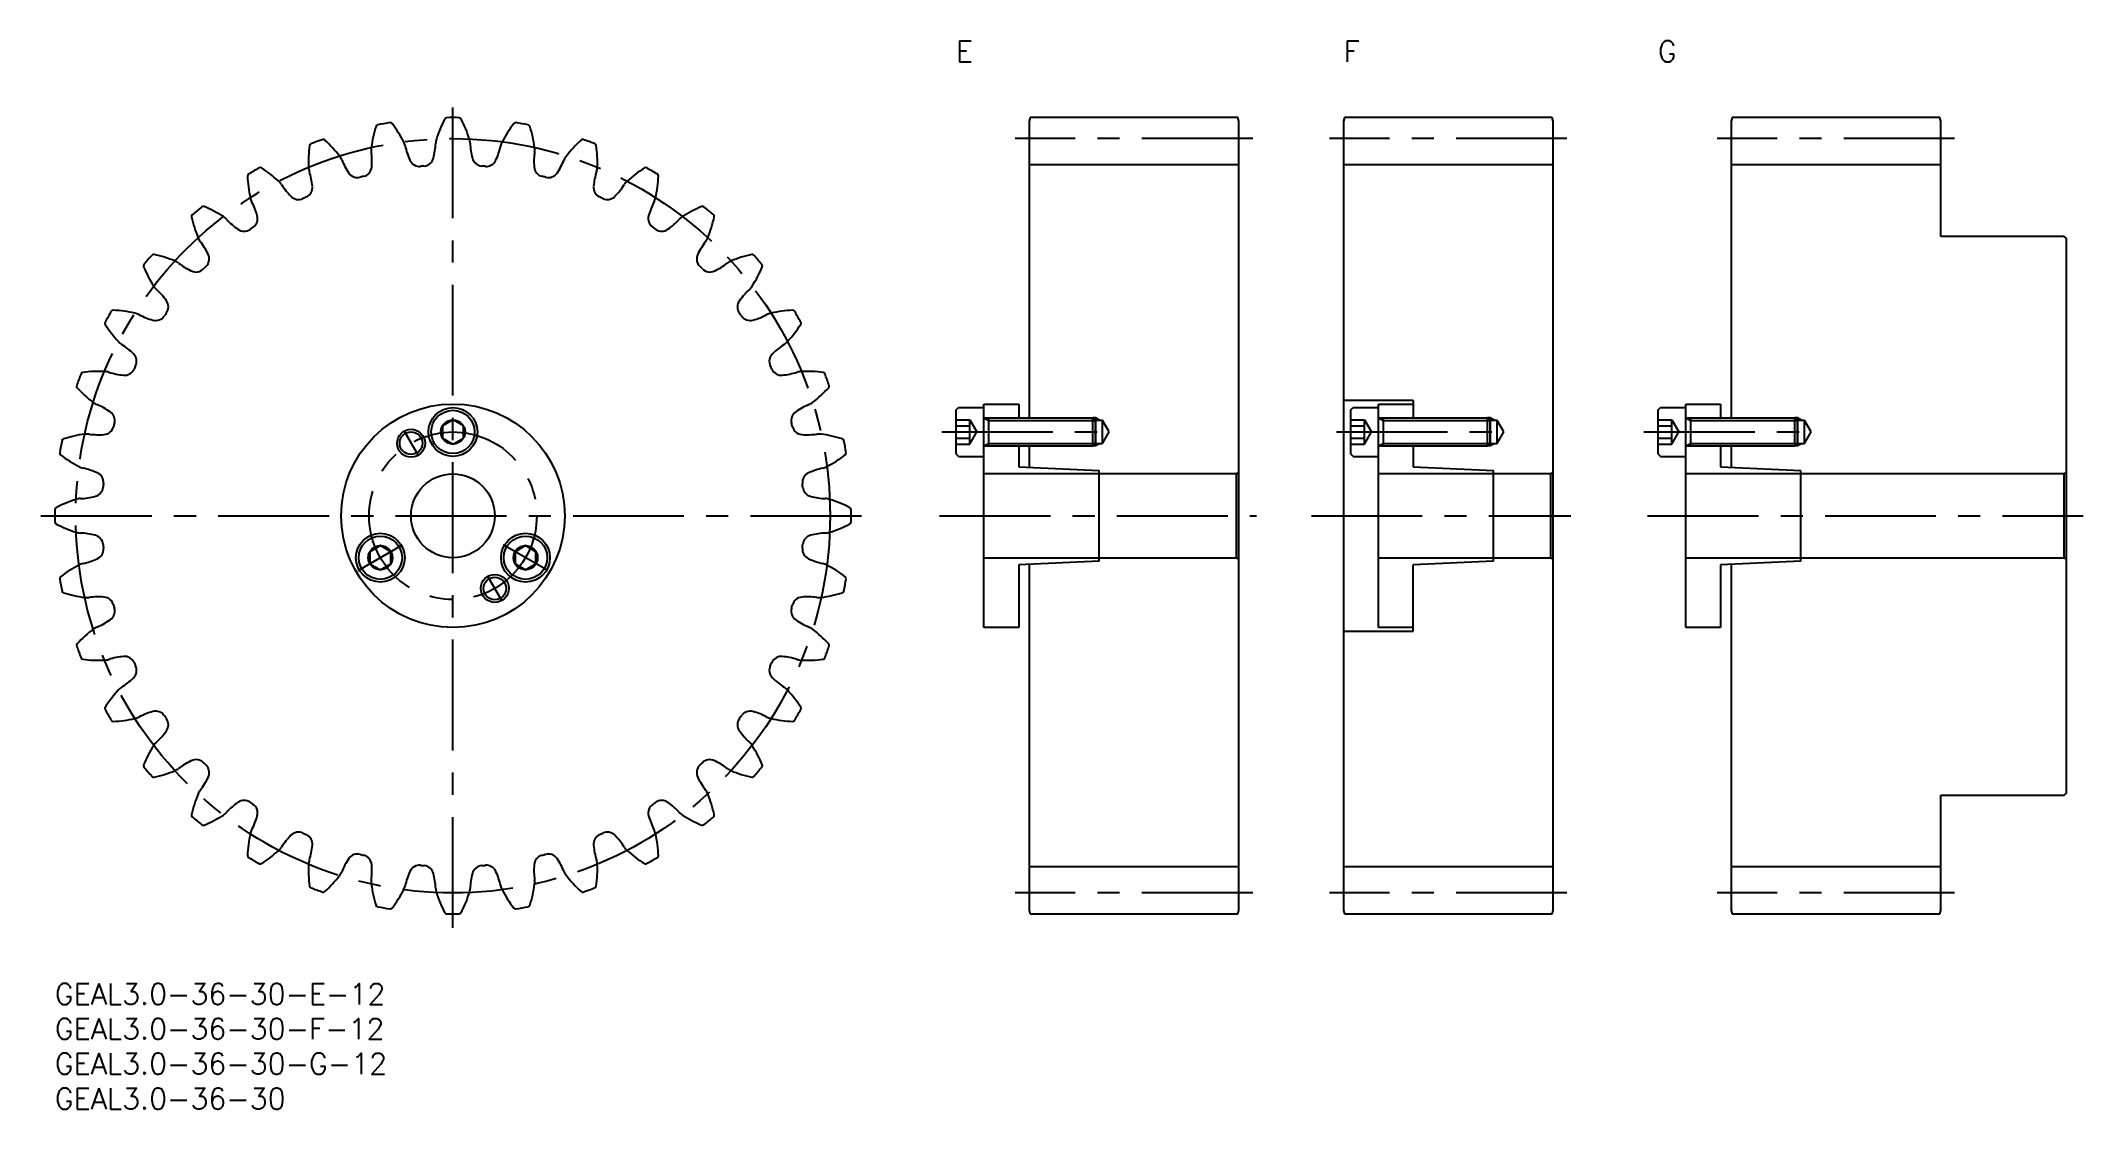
# Model space of a CAD drawing. Extents: x -2 to 290, y -18 to 135.
import ezdxf

# ---------------------------------------------------------------- set-up
doc = ezdxf.new("R2010")
doc.units = 0
doc.header["$LTSCALE"] = 0.5
doc.linetypes.add('CENTER', pattern=[50.8, 31.75, -6.35, 6.35, -6.35])
for name, color, linetype in [('MSM_CENTER', 1, 'CENTER'), ('MSM_CONTINUOUS', 7, 'CONTINUOUS'), ('MSM_NARROW', 5, 'CONTINUOUS'), ('MSM_PART_NUMBER', 7, 'CONTINUOUS')]:
    doc.layers.add(name, color=color, linetype=linetype)
doc.styles.get("Standard").update_dxf_attribs({"font": 'txt.shx', "height": 1, "bigfont": 'bigfont.shx'})

# ---------------------------------------------------------------- blocks, each defined once
blk = doc.blocks.new('*U3')
at = {"layer": 'MSM_PART_NUMBER'}
blk.add_text('GEAL3.0-36-30-F-12', height=3, dxfattribs=at).set_placement((0, -8))
blk = doc.blocks.new('*U4')
at = {"layer": 'MSM_PART_NUMBER'}
blk.add_text('GEAL3.0-36-30-E-12', height=3, dxfattribs=at).set_placement((0, -3))
blk = doc.blocks.new('*U5')
at = {"layer": 'MSM_PART_NUMBER'}
blk.add_text('GEAL3.0-36-30-G-12', height=3, dxfattribs=at).set_placement((0, -13))
blk = doc.blocks.new('*U6')
at = {"layer": 'MSM_PART_NUMBER'}
blk.add_text('E', height=3, dxfattribs=at).set_placement((129, 131.95))
blk = doc.blocks.new('*U7')
at = {"layer": 'MSM_PART_NUMBER'}
blk.add_text('G', height=3, dxfattribs=at).set_placement((229.5, 131.95))
blk = doc.blocks.new('*U8')
at = {"layer": 'MSM_PART_NUMBER'}
blk.add_text('GEAL3.0-36-30', height=3, dxfattribs=at).set_placement((0, -18))
blk = doc.blocks.new('*U9')
at = {"layer": 'MSM_PART_NUMBER'}
blk.add_text('F', height=3, dxfattribs=at).set_placement((184.5, 131.95))

msp = doc.modelspace()

# ---------------------------------------------------------------- linework, layer by layer
at = {"layer": 'MSM_CENTER'}
for p, q in [((57, 7.95), (57, 125.95)), ((171.5, 120.95), (137.5, 120.95)), ((216.5, 120.95), (182.5, 120.95)), ((272, 120.95), (238, 120.95)), ((49.95, 79.16), (52.05, 75.52)), ((127, 78.95), (151.51, 78.95)), ((183.5, 78.95), (208.01, 78.95)), ((227.5, 78.95), (252.01, 78.95)), ((-2, 66.95), (116, 66.95)), ((126.66, 66.95), (172.07, 66.95)), ((179.91, 66.95), (217.07, 66.95)), ((228.05, 66.95), (290.4, 66.95)), ((43.43, 59.11), (49.79, 62.78)), ((70.57, 59.11), (64.21, 62.78)), ((64.05, 54.73), (61.95, 58.37)), ((171.5, 12.95), (137.5, 12.95)), ((216.5, 12.95), (182.5, 12.95)), ((272, 12.95), (238, 12.95))]:
    msp.add_line(p, q, dxfattribs=at)
for radius in [54, 12]:
    msp.add_circle((57, 66.95), radius, dxfattribs=at)
at = {"layer": 'MSM_CONTINUOUS'}
for p, q in [((139.63, 123.95), (139.5, 123.45)), ((139.5, 123.45), (139.5, 80.95)), ((169.37, 123.95), (139.63, 123.95)), ((169.5, 123.45), (169.37, 123.95)), ((169.5, 10.45), (169.5, 123.45)), ((184.63, 123.95), (184.5, 123.45)), ((184.5, 123.45), (184.5, 10.45)), ((214.37, 123.95), (184.63, 123.95)), ((214.5, 123.45), (214.37, 123.95)), ((214.5, 10.45), (214.5, 123.45)), ((240.13, 123.95), (240, 123.45)), ((240, 123.45), (240, 80.95)), ((269.87, 123.95), (240.13, 123.95)), ((270, 123.45), (269.87, 123.95)), ((270, 106.95), (270, 123.45)), ((169.5, 117.2), (139.5, 117.2)), ((214.5, 117.2), (184.5, 117.2)), ((270, 117.2), (240, 117.2)), ((287.7, 106.95), (270, 106.95)), ((288, 106.65), (287.7, 106.95)), ((288, 27.25), (288, 106.65)), ((129, 82.05), (129.4, 82.45)), ((129, 82.05), (129, 75.85)), ((129.4, 82.45), (133, 82.45)), ((133, 50.95), (133, 82.95)), ((133, 82.95), (138, 82.95)), ((138, 82.95), (138, 80.95)), ((194.5, 83.45), (184.5, 83.45)), ((185.5, 82.05), (185.9, 82.45)), ((185.5, 82.05), (185.5, 75.85)), ((185.9, 82.45), (189.5, 82.45)), ((189.5, 50.95), (189.5, 82.95)), ((189.5, 82.95), (194.5, 82.95)), ((194.5, 83.45), (194.5, 80.95)), ((229.5, 82.05), (229.9, 82.45)), ((229.5, 82.05), (229.5, 75.85)), ((229.9, 82.45), (233.5, 82.45)), ((233.5, 50.95), (233.5, 82.95)), ((233.5, 82.95), (238.5, 82.95)), ((238.5, 82.95), (238.5, 80.95)), ((57, 80.68), (55.5, 79.81)), ((55.5, 79.81), (55.5, 78.08)), ((58.5, 79.81), (57, 80.68)), ((58.5, 78.08), (58.5, 79.81)), ((129, 80.68), (131, 80.68)), ((129, 79.81), (131, 79.81)), ((131, 80.68), (132, 78.95)), ((131, 77.21), (131, 80.68)), ((133, 80.95), (148.62, 80.95)), ((133.66, 80.95), (133.66, 76.95)), ((148.62, 76.95), (148.62, 80.95)), ((149, 80.57), (148.62, 80.95)), ((150, 80.57), (149, 80.57)), ((149, 77.32), (149, 80.57)), ((150.94, 78.95), (150, 80.57)), ((150, 77.32), (150, 80.57)), ((185.5, 80.68), (187.5, 80.68)), ((185.5, 79.81), (187.5, 79.81)), ((187.5, 80.68), (188.5, 78.95)), ((187.5, 77.21), (187.5, 80.68)), ((189.5, 80.95), (205.12, 80.95)), ((190.16, 80.95), (190.16, 76.95)), ((205.12, 76.95), (205.12, 80.95)), ((205.5, 80.57), (205.12, 80.95)), ((206.5, 80.57), (205.5, 80.57)), ((205.5, 77.32), (205.5, 80.57)), ((207.44, 78.95), (206.5, 80.57)), ((206.5, 77.32), (206.5, 80.57)), ((229.5, 80.68), (231.5, 80.68)), ((229.5, 79.81), (231.5, 79.81)), ((231.5, 80.68), (232.5, 78.95)), ((231.5, 77.21), (231.5, 80.68)), ((233.5, 80.95), (249.12, 80.95)), ((234.16, 80.95), (234.16, 76.95)), ((249.12, 76.95), (249.12, 80.95)), ((249.5, 80.57), (249.12, 80.95)), ((250.5, 80.57), (249.5, 80.57)), ((249.5, 77.32), (249.5, 80.57)), ((251.44, 78.95), (250.5, 80.57)), ((250.5, 77.32), (250.5, 80.57)), ((55.5, 78.08), (57, 77.21)), ((57, 77.21), (58.5, 78.08)), ((129, 78.08), (131, 78.08)), ((129, 77.21), (131, 77.21)), ((131, 77.21), (132, 78.95)), ((133, 76.95), (148.62, 76.95)), ((138, 76.95), (138, 73.95)), ((139.5, 76.95), (139.5, 73.88)), ((148.62, 76.95), (149, 77.32)), ((149, 77.32), (150, 77.32)), ((150, 77.32), (150.94, 78.95)), ((185.5, 78.08), (187.5, 78.08)), ((185.5, 77.21), (187.5, 77.21)), ((187.5, 77.21), (188.5, 78.95)), ((189.5, 76.95), (205.12, 76.95)), ((194.5, 76.95), (194.5, 73.95)), ((205.12, 76.95), (205.5, 77.32)), ((205.5, 77.32), (206.5, 77.32)), ((206.5, 77.32), (207.44, 78.95)), ((229.5, 78.08), (231.5, 78.08)), ((229.5, 77.21), (231.5, 77.21)), ((231.5, 77.21), (232.5, 78.95)), ((233.5, 76.95), (249.12, 76.95)), ((238.5, 76.95), (238.5, 73.95)), ((240, 76.95), (240, 73.88)), ((249.12, 76.95), (249.5, 77.32)), ((249.5, 77.32), (250.5, 77.32)), ((250.5, 77.32), (251.44, 78.95)), ((129.4, 75.45), (129, 75.85)), ((129.4, 75.45), (133, 75.45)), ((138, 73.95), (149.5, 73.45)), ((149.5, 60.45), (149.5, 73.45)), ((169.5, 73.25), (169.2, 72.95)), ((185.9, 75.45), (185.5, 75.85)), ((185.9, 75.45), (189.5, 75.45)), ((194.5, 73.95), (206, 73.45)), ((206, 60.45), (206, 73.45)), ((214.5, 73.25), (214.2, 72.95)), ((229.9, 75.45), (229.5, 75.85)), ((229.9, 75.45), (233.5, 75.45)), ((238.5, 73.95), (250, 73.45)), ((250, 60.45), (250, 73.45)), ((288, 73.25), (287.7, 72.95)), ((169.2, 72.95), (133, 72.95)), ((169.2, 60.95), (169.2, 72.95)), ((214.2, 72.95), (189.5, 72.95)), ((214.2, 60.95), (214.2, 72.95)), ((287.7, 72.95), (233.5, 72.95)), ((287.7, 60.95), (287.7, 72.95)), ((46.61, 62.68), (45.11, 61.81)), ((45.11, 61.81), (45.11, 60.08)), ((48.11, 61.81), (46.61, 62.68)), ((48.11, 60.08), (48.11, 61.81)), ((67.39, 62.68), (65.89, 61.81)), ((65.89, 61.81), (65.89, 60.08)), ((68.89, 61.81), (67.39, 62.68)), ((68.89, 60.08), (68.89, 61.81)), ((45.11, 60.08), (46.61, 59.21)), ((46.61, 59.21), (48.11, 60.08)), ((65.89, 60.08), (67.39, 59.21)), ((67.39, 59.21), (68.89, 60.08)), ((133, 60.95), (169.2, 60.95)), ((149.5, 60.45), (138, 59.95)), ((138, 59.95), (138, 50.95)), ((139.5, 60.01), (139.5, 10.45)), ((169.2, 60.95), (169.5, 60.65)), ((189.5, 60.95), (214.2, 60.95)), ((206, 60.45), (194.5, 59.95)), ((194.5, 50.45), (194.5, 59.95)), ((214.2, 60.95), (214.5, 60.65)), ((233.5, 60.95), (287.7, 60.95)), ((250, 60.45), (238.5, 59.95)), ((238.5, 59.95), (238.5, 50.95)), ((240, 60.01), (240, 10.45)), ((287.7, 60.95), (288, 60.65)), ((138, 50.95), (133, 50.95)), ((184.5, 50.45), (194.5, 50.45)), ((194.5, 50.95), (189.5, 50.95)), ((238.5, 50.95), (233.5, 50.95)), ((270, 10.45), (270, 26.95)), ((270, 26.95), (287.7, 26.95)), ((287.7, 26.95), (288, 27.25)), ((169.5, 16.7), (139.5, 16.7)), ((214.5, 16.7), (184.5, 16.7)), ((270, 16.7), (240, 16.7)), ((139.5, 10.45), (139.63, 9.95)), ((139.63, 9.95), (169.37, 9.95)), ((169.37, 9.95), (169.5, 10.45)), ((184.5, 10.45), (184.63, 9.95)), ((184.63, 9.95), (214.37, 9.95)), ((214.37, 9.95), (214.5, 10.45)), ((240, 10.45), (240.13, 9.95)), ((240.13, 9.95), (269.87, 9.95)), ((269.87, 9.95), (270, 10.45))]:
    msp.add_line(p, q, dxfattribs=at)
for centre, radius in [((57, 66.95), 16), ((57, 78.95), 3.5), ((57, 78.95), 3.1), ((51, 77.34), 1.62), ((57, 78.95), 1.73), ((57, 66.95), 6), ((46.61, 60.95), 3.5), ((67.39, 60.95), 3.5), ((46.61, 60.95), 3.1), ((46.61, 60.95), 1.73), ((67.39, 60.95), 3.1), ((67.39, 60.95), 1.73), ((63, 56.55), 1.62)]:
    msp.add_circle(centre, radius, dxfattribs=at)
for centre, radius, start, end in [((46.27, 122.62), 0.3, 100.9064, 162.5582), ((57, 66.95), 57, 99.0936, 100.9064), ((48.04, 122.93), 0.3, 37.4418, 99.0936), ((33.99, 112.17), 18, 27.5, 37.4418), ((71.81, 115.48), 18, 152.5582, 162.5), ((56.1, 123.64), 0.3, 90.9064, 152.5582), ((57, 66.95), 57, 89.0936, 90.9064), ((57.9, 123.64), 0.3, 27.4418, 89.0936), ((42.19, 115.48), 18, 17.5, 27.4418), ((80.01, 112.17), 18, 142.5582, 152.5), ((65.96, 122.93), 0.3, 80.9064, 142.5582), ((57, 66.95), 57, 79.0936, 80.9064), ((67.73, 122.62), 0.3, 17.4418, 79.0938), ((54.32, 117.62), 18, 172.5582, 182.5), ((36.77, 119.91), 0.3, 110.9064, 172.5582), ((57, 66.95), 57, 109.0936, 110.9064), ((38.45, 120.53), 0.3, 47.4418, 109.0936), ((26.48, 107.49), 18, 37.5, 47.4418), ((63.16, 117.32), 18, 162.5582, 172.5), ((47.76, 119.34), 2.47, 12.9828, 27.5), ((60.96, 122.39), 11.08, 192.9827, 204.111), ((43.47, 120.86), 11.08, 345.889, 357.0173), ((57, 120.15), 2.47, 162.5, 177.0172), ((57, 120.15), 2.47, 2.9828, 17.5), ((70.53, 120.86), 11.08, 182.9827, 194.111), ((53.04, 122.39), 11.08, 335.889, 347.0173), ((66.24, 119.34), 2.47, 152.5, 167.0172), ((50.84, 117.32), 18, 7.5, 17.4418), ((87.52, 107.49), 18, 132.5582, 142.5), ((75.55, 120.53), 0.3, 70.9064, 132.5582), ((57, 66.95), 57, 69.0936, 70.9064), ((77.23, 119.91), 0.3, 7.4418, 69.0934), ((59.68, 117.62), 18, 357.5, 7.4418), ((38.8, 116.94), 2.47, 22.9828, 37.5), ((51.27, 122.23), 11.08, 202.9827, 214.111), ((47.76, 119.34), 2.47, 172.5, 187.0172), ((34.32, 117.69), 11.08, 355.889, 7.0173), ((52.22, 118.47), 1.5, 204.111, 275.2999), ((57, 66.95), 50.25, 94.7001, 95.2999), ((52.76, 118.52), 1.5, 274.7001, 345.889), ((61.24, 118.52), 1.5, 194.111, 265.2999), ((57, 66.95), 50.25, 84.7001, 85.2999), ((61.78, 118.47), 1.5, 264.7001, 335.889), ((79.68, 117.69), 11.08, 172.9827, 184.111), ((66.24, 119.34), 2.47, 352.9828, 7.5), ((62.73, 122.23), 11.08, 325.889, 337.0173), ((75.2, 116.94), 2.47, 142.5, 157.0172), ((27.88, 115.59), 0.3, 120.9064, 182.5582), ((45.56, 116.38), 18, 182.5582, 192.5), ((57, 66.95), 57, 119.0936, 120.9064), ((29.43, 116.49), 0.3, 57.4418, 119.0936), ((19.9, 101.57), 18, 47.5, 57.4418), ((30.4, 113.02), 2.47, 32.9828, 47.5), ((41.76, 120.4), 11.08, 212.9827, 224.111), ((35.38, 113.96), 1.5, 294.7001, 5.889), ((38.8, 116.94), 2.47, 182.5, 197.0172), ((25.85, 112.98), 11.08, 5.889, 17.0173), ((43.34, 116.86), 1.5, 214.111, 285.2999), ((57, 66.95), 50.25, 104.7001, 105.2999), ((43.87, 117), 1.5, 284.7001, 355.889), ((70.13, 117), 1.5, 184.111, 255.2999), ((57, 66.95), 50.25, 74.7001, 75.2999), ((70.66, 116.86), 1.5, 254.7001, 325.889), ((78.62, 113.96), 1.5, 174.111, 245.2999), ((88.15, 112.98), 11.08, 162.9827, 174.111), ((75.2, 116.94), 2.47, 342.9828, 357.5), ((72.24, 120.4), 11.08, 315.889, 327.0173), ((83.6, 113.02), 2.47, 132.5, 147.0172), ((94.1, 101.57), 18, 122.5582, 132.5), ((84.57, 116.49), 0.3, 60.9064, 122.5582), ((57, 66.95), 57, 59.0936, 60.9064), ((68.44, 116.38), 18, 347.5, 357.4418), ((86.12, 115.59), 0.3, 357.4418, 59.0936), ((57, 66.95), 57, 129.0936, 130.9064), ((21.25, 110.95), 0.3, 67.4418, 129.0934), ((14.46, 94.61), 18, 57.5, 67.4418), ((30.4, 113.02), 2.47, 192.5, 207.0172), ((18.33, 106.87), 11.08, 15.889, 27.0173), ((34.88, 113.73), 1.5, 224.111, 295.2999), ((57, 66.95), 50.25, 114.7001, 115.2999), ((57, 66.95), 50.25, 64.7001, 65.2999), ((79.12, 113.73), 1.5, 244.7001, 315.889), ((95.67, 106.87), 11.08, 152.9827, 164.111), ((83.6, 113.02), 2.47, 332.9828, 347.5), ((99.54, 94.61), 18, 112.5582, 122.5), ((92.75, 110.95), 0.3, 50.9064, 112.5582), ((57, 66.95), 57, 49.0936, 50.9064), ((19.87, 109.8), 0.3, 130.9064, 192.5582), ((37.15, 113.65), 18, 192.5582, 202.5), ((22.8, 107.7), 2.47, 42.9828, 57.5), ((32.71, 116.94), 11.08, 222.9827, 234.111), ((57, 66.95), 50.25, 124.7001, 125.2999), ((27.54, 109.49), 1.5, 304.7001, 15.889), ((86.46, 109.49), 1.5, 164.111, 235.2999), ((57, 66.95), 50.25, 54.7001, 55.2999), ((81.29, 116.94), 11.08, 305.889, 317.0173), ((91.2, 107.7), 2.47, 122.5, 137.0172), ((76.85, 113.65), 18, 337.5, 347.4418), ((94.13, 109.8), 0.3, 347.4418, 49.0936), ((22.8, 107.7), 2.47, 202.5, 217.0172), ((11.98, 99.55), 11.08, 25.889, 37.0173), ((27.1, 109.18), 1.5, 234.111, 305.2999), ((86.9, 109.18), 1.5, 234.7001, 305.889), ((102.02, 99.55), 11.08, 142.9827, 154.111), ((91.2, 107.7), 2.47, 322.9828, 337.5), ((12.99, 102.7), 0.3, 140.9064, 202.5582), ((29.34, 109.49), 18, 202.5582, 212.5), ((57, 66.95), 57, 139.0936, 140.9064), ((14.15, 104.07), 0.3, 77.4418, 139.0936), ((10.3, 86.8), 18, 67.5, 77.4418), ((16.24, 101.15), 2.47, 52.9828, 67.5), ((24.4, 111.96), 11.08, 232.9827, 244.111), ((57, 66.95), 50.25, 134.7001, 135.2999), ((20.6, 103.73), 1.5, 314.7001, 25.889), ((93.4, 103.73), 1.5, 154.111, 225.2999), ((57, 66.95), 50.25, 44.7001, 45.2999), ((89.6, 111.96), 11.08, 295.889, 307.0173), ((97.76, 101.15), 2.47, 112.5, 127.0172), ((103.7, 86.8), 18, 102.5582, 112.5), ((99.85, 104.07), 0.3, 40.9064, 102.5582), ((84.66, 109.49), 18, 327.5, 337.4418), ((57, 66.95), 57, 39.0936, 40.9064), ((101.01, 102.7), 0.3, 337.4418, 39.0936), ((16.24, 101.15), 2.47, 212.5, 227.0172), ((20.22, 103.35), 1.5, 244.111, 315.2999), ((93.78, 103.35), 1.5, 224.7001, 295.889), ((97.76, 101.15), 2.47, 312.9828, 327.5), ((7.01, 91.24), 11.08, 35.889, 47.0173), ((14.76, 96.85), 1.5, 324.7001, 35.889), ((99.24, 96.85), 1.5, 144.111, 215.2999), ((106.99, 91.24), 11.08, 132.9827, 144.111), ((7.45, 94.51), 0.3, 150.9064, 212.5582), ((57, 66.95), 57, 149.0936, 150.9064), ((22.37, 104.04), 18, 212.5582, 222.5), ((8.35, 96.07), 0.3, 87.4418, 149.0934), ((7.56, 78.39), 18, 77.5, 87.4418), ((10.92, 93.55), 2.47, 62.9828, 77.5), ((17.08, 105.62), 11.08, 242.9827, 254.111), ((14.45, 96.41), 1.5, 254.111, 325.2999), ((57, 66.95), 50.25, 144.7001, 145.2999), ((57, 66.95), 50.25, 34.7001, 35.2999), ((99.55, 96.41), 1.5, 214.7001, 285.889), ((96.92, 105.62), 11.08, 285.889, 297.0173), ((103.08, 93.55), 2.47, 102.5, 117.0172), ((106.44, 78.39), 18, 92.5582, 102.5), ((91.63, 104.04), 18, 317.5, 327.4418), ((105.65, 96.07), 0.3, 30.9064, 92.5582), ((57, 66.95), 57, 29.0936, 30.9064), ((106.55, 94.51), 0.3, 327.4418, 29.0936), ((10.92, 93.55), 2.47, 222.5, 237.0172), ((3.55, 82.18), 11.08, 45.889, 57.0173), ((110.45, 82.18), 11.08, 122.9827, 134.111), ((103.08, 93.55), 2.47, 302.9828, 317.5), ((9.98, 88.57), 1.5, 264.111, 335.2999), ((10.21, 89.06), 1.5, 334.7001, 45.889), ((57, 66.95), 50.25, 154.7001, 155.2999), ((103.79, 89.06), 1.5, 134.111, 205.2999), ((57, 66.95), 50.25, 24.7001, 25.2999), ((104.02, 88.57), 1.5, 204.7001, 275.889), ((3.42, 85.49), 0.3, 160.9064, 222.5582), ((57, 66.95), 57, 159.0936, 160.9064), ((16.46, 97.46), 18, 222.5582, 232.5), ((4.03, 87.18), 0.3, 97.4418, 159.0934), ((6.33, 69.63), 18, 87.5, 97.4418), ((7, 85.14), 2.47, 72.9828, 87.5), ((10.97, 98.1), 11.08, 252.9827, 264.111), ((103.03, 98.1), 11.08, 275.889, 287.0173), ((107, 85.14), 2.47, 92.5, 107.0172), ((107.67, 69.63), 18, 82.5582, 92.5), ((97.54, 97.46), 18, 307.5, 317.4418), ((109.97, 87.18), 0.3, 20.9064, 82.5582), ((57, 66.95), 57, 19.0936, 20.9064), ((110.58, 85.49), 0.3, 317.4418, 19.0936), ((7, 85.14), 2.47, 232.5, 247.0172), ((1.71, 72.67), 11.08, 55.889, 67.0173), ((112.29, 72.67), 11.08, 112.9827, 124.111), ((107, 85.14), 2.47, 292.9828, 307.5), ((6.94, 80.08), 1.5, 274.111, 345.2999), ((7.08, 80.6), 1.5, 344.7001, 55.889), ((57, 66.95), 50.25, 164.7001, 165.2999), ((106.92, 80.6), 1.5, 124.111, 195.2999), ((57, 66.95), 50.25, 14.7001, 15.2999), ((107.06, 80.08), 1.5, 194.7001, 265.889), ((57, 66.95), 57, 169.0936, 170.9064), ((1.32, 77.67), 0.3, 107.4418, 169.0934), ((6.63, 60.79), 18, 97.5, 107.4418), ((4.6, 76.18), 2.47, 82.9828, 97.5), ((6.26, 89.63), 11.08, 262.9827, 274.111), ((107.74, 89.63), 11.08, 265.889, 277.0173), ((109.4, 76.18), 2.47, 82.5, 97.0172), ((107.37, 60.79), 18, 72.5582, 82.5), ((112.68, 77.67), 0.3, 10.9064, 72.5582), ((57, 66.95), 57, 9.0936, 10.9064), ((1.01, 75.91), 0.3, 170.9064, 232.5582), ((11.77, 89.96), 18, 232.5582, 242.5), ((4.6, 76.18), 2.47, 242.5, 257.0172), ((1.56, 62.98), 11.08, 65.889, 77.0173), ((112.44, 62.98), 11.08, 102.9827, 114.111), ((109.4, 76.18), 2.47, 282.9828, 297.5), ((102.23, 89.96), 18, 297.5, 307.4418), ((112.99, 75.91), 0.3, 307.4418, 9.0936), ((5.42, 71.19), 1.5, 284.111, 355.2999), ((5.47, 71.73), 1.5, 354.7001, 65.889), ((57, 66.95), 50.25, 174.7001, 175.2999), ((108.53, 71.73), 1.5, 114.111, 185.2999), ((57, 66.95), 50.25, 4.7001, 5.2999), ((108.58, 71.19), 1.5, 184.7, 255.889), ((57, 66.95), 57, 179.0936, 180.9064), ((0.31, 67.84), 0.3, 117.4418, 179.0934), ((8.46, 52.13), 18, 107.5, 117.4418), ((3.79, 66.95), 2.47, 92.9828, 107.5), ((3.09, 80.47), 11.08, 272.9827, 284.111), ((110.91, 80.47), 11.08, 255.889, 267.0173), ((110.21, 66.95), 2.47, 72.5, 87.0172), ((105.54, 52.13), 18, 62.5582, 72.5), ((113.69, 67.84), 0.3, 0.9064, 62.5582), ((57, 66.95), 57, 359.0936, 0.9064), ((0.31, 66.05), 0.3, 180.9064, 242.5582), ((8.46, 81.76), 18, 242.5582, 252.5), ((3.79, 66.95), 2.47, 252.5, 267.0172), ((3.09, 53.42), 11.08, 75.889, 87.0173), ((110.91, 53.42), 11.08, 92.9827, 104.111), ((110.21, 66.95), 2.47, 272.9828, 287.5), ((105.54, 81.76), 18, 287.5, 297.4418), ((113.69, 66.05), 0.3, 297.4418, 359.0936), ((5.42, 62.7), 1.5, 4.7001, 75.889), ((5.47, 62.17), 1.5, 294.111, 5.2999), ((57, 66.95), 50.25, 184.7001, 185.2999), ((108.53, 62.17), 1.5, 174.7, 245.889), ((57, 66.95), 50.25, 354.7001, 355.2999), ((108.58, 62.7), 1.5, 104.111, 175.2999), ((11.77, 43.93), 18, 117.5, 127.4418), ((4.6, 57.71), 2.47, 102.9828, 117.5), ((1.56, 70.91), 11.08, 282.9827, 294.111), ((112.44, 70.91), 11.08, 245.889, 257.0173), ((109.4, 57.71), 2.47, 62.5, 77.0172), ((102.23, 43.93), 18, 52.5582, 62.5), ((1.01, 57.98), 0.3, 127.4418, 189.0934), ((57, 66.95), 57, 189.0936, 190.9064), ((1.32, 56.22), 0.3, 190.9064, 252.5582), ((6.63, 73.1), 18, 252.5582, 262.5), ((107.37, 73.1), 18, 277.5, 287.4418), ((112.68, 56.22), 0.3, 287.4418, 349.0936), ((57, 66.95), 57, 349.0936, 350.9064), ((112.99, 57.98), 0.3, 350.9064, 52.5582), ((4.6, 57.71), 2.47, 262.5, 277.0172), ((6.26, 44.26), 11.08, 85.889, 97.0173), ((6.94, 53.81), 1.5, 14.7001, 85.889), ((7.08, 53.29), 1.5, 304.111, 15.2999), ((57, 66.95), 50.25, 194.7001, 195.2999), ((106.92, 53.29), 1.5, 164.7, 235.889), ((57, 66.95), 50.25, 344.7001, 345.2999), ((107.06, 53.81), 1.5, 94.111, 165.2999), ((107.74, 44.26), 11.08, 82.9827, 94.111), ((109.4, 57.71), 2.47, 262.9828, 277.5), ((16.46, 36.43), 18, 127.5, 137.4418), ((7, 48.75), 2.47, 112.9828, 127.5), ((1.71, 61.22), 11.08, 292.9827, 304.111), ((112.29, 61.22), 11.08, 235.889, 247.0173), ((107, 48.75), 2.47, 52.5, 67.0172), ((97.54, 36.43), 18, 42.5582, 52.5), ((3.42, 48.4), 0.3, 137.4418, 199.0936), ((57, 66.95), 57, 199.0936, 200.9064), ((10.97, 35.79), 11.08, 95.889, 107.0173), ((9.98, 45.32), 1.5, 24.7001, 95.889), ((104.02, 45.32), 1.5, 84.111, 155.2999), ((103.03, 35.79), 11.08, 72.9827, 84.111), ((57, 66.95), 57, 339.0936, 340.9064), ((110.58, 48.4), 0.3, 340.9064, 42.5582), ((4.03, 46.71), 0.3, 200.9064, 262.5582), ((6.33, 64.26), 18, 262.5582, 272.5), ((7, 48.75), 2.47, 272.5, 287.0172), ((10.21, 44.83), 1.5, 314.111, 25.2999), ((57, 66.95), 50.25, 204.7001, 205.2999), ((103.79, 44.83), 1.5, 154.7, 225.889), ((57, 66.95), 50.25, 334.7001, 335.2999), ((107, 48.75), 2.47, 252.9828, 267.5), ((107.67, 64.26), 18, 267.5, 277.4418), ((109.97, 46.71), 0.3, 277.4418, 339.0936), ((22.37, 29.85), 18, 137.5, 147.4418), ((10.92, 40.34), 2.47, 122.9828, 137.5), ((3.55, 51.71), 11.08, 302.9827, 314.111), ((110.45, 51.71), 11.08, 225.889, 237.0173), ((103.08, 40.34), 2.47, 42.5, 57.0172), ((91.63, 29.85), 18, 32.5582, 42.5), ((7.45, 39.38), 0.3, 147.4418, 209.0936), ((57, 66.95), 57, 209.0936, 210.9064), ((10.92, 40.34), 2.47, 282.5, 297.0172), ((17.08, 28.27), 11.08, 105.889, 117.0173), ((14.45, 37.48), 1.5, 34.7001, 105.889), ((57, 66.95), 50.25, 214.7001, 215.2999), ((57, 66.95), 50.25, 324.7001, 325.2999), ((99.55, 37.48), 1.5, 74.111, 145.2999), ((96.92, 28.27), 11.08, 62.9827, 74.111), ((103.08, 40.34), 2.47, 242.9828, 257.5), ((57, 66.95), 57, 329.0936, 330.9064), ((106.55, 39.38), 0.3, 330.9064, 32.5582), ((8.35, 37.82), 0.3, 210.9064, 272.5582), ((7.56, 55.5), 18, 272.5582, 282.5), ((7.01, 42.66), 11.08, 312.9827, 324.111), ((14.76, 37.04), 1.5, 324.111, 35.2999), ((99.24, 37.04), 1.5, 144.7, 215.889), ((106.99, 42.66), 11.08, 215.889, 227.0173), ((106.44, 55.5), 18, 257.5, 267.4418), ((105.65, 37.82), 0.3, 267.4418, 329.0936), ((29.34, 24.4), 18, 147.5, 157.4418), ((16.24, 32.75), 2.47, 132.9828, 147.5), ((97.76, 32.75), 2.47, 32.5, 47.0172), ((84.66, 24.4), 18, 22.5582, 32.5), ((12.99, 31.19), 0.3, 157.4418, 219.0934), ((57, 66.95), 57, 219.0936, 220.9064), ((14.15, 29.82), 0.3, 220.9064, 282.5582), ((10.3, 47.09), 18, 282.5582, 292.5), ((16.24, 32.75), 2.47, 292.5, 307.0172), ((24.4, 21.93), 11.08, 115.889, 127.0173), ((20.22, 30.54), 1.5, 44.7001, 115.889), ((11.98, 34.34), 11.08, 322.9827, 334.111), ((57, 66.95), 50.25, 224.7001, 225.2999), ((20.6, 30.16), 1.5, 334.111, 45.2999), ((93.4, 30.16), 1.5, 134.7001, 205.889), ((102.02, 34.34), 11.08, 205.889, 217.0173), ((57, 66.95), 50.25, 314.7001, 315.2999), ((93.78, 30.54), 1.5, 64.111, 135.2999), ((89.6, 21.93), 11.08, 52.9827, 64.111), ((97.76, 32.75), 2.47, 232.9828, 247.5), ((103.7, 47.09), 18, 247.5, 257.4418), ((99.85, 29.82), 0.3, 257.4418, 319.0936), ((57, 66.95), 57, 319.0936, 320.9064), ((101.01, 31.19), 0.3, 320.9064, 22.5582), ((37.15, 20.24), 18, 157.5, 167.4418), ((22.8, 26.19), 2.47, 142.9828, 157.5), ((91.2, 26.19), 2.47, 22.5, 37.0172), ((76.85, 20.24), 18, 12.5582, 22.5), ((19.87, 24.09), 0.3, 167.4418, 229.0934), ((57, 66.95), 57, 229.0936, 230.9064), ((14.46, 39.29), 18, 292.5582, 302.5), ((22.8, 26.19), 2.47, 302.5, 317.0172), ((32.71, 16.95), 11.08, 125.889, 137.0173), ((27.1, 24.71), 1.5, 54.7001, 125.889), ((57, 66.95), 50.25, 234.7001, 235.2999), ((18.33, 27.02), 11.08, 332.9827, 344.111), ((27.54, 24.4), 1.5, 344.111, 55.2999), ((86.46, 24.4), 1.5, 124.7001, 195.889), ((95.67, 27.02), 11.08, 195.889, 207.0173), ((57, 66.95), 50.25, 304.7001, 305.2999), ((86.9, 24.71), 1.5, 54.111, 125.2999), ((81.29, 16.95), 11.08, 42.9827, 54.111), ((91.2, 26.19), 2.47, 222.9828, 237.5), ((99.54, 39.29), 18, 237.5, 247.4418), ((57, 66.95), 57, 309.0936, 310.9064), ((94.13, 24.09), 0.3, 310.9064, 12.5582), ((21.25, 22.94), 0.3, 230.9064, 292.5582), ((45.56, 17.51), 18, 167.5, 177.4418), ((30.4, 20.87), 2.47, 152.9828, 167.5), ((41.76, 13.49), 11.08, 135.889, 147.0173), ((34.88, 20.16), 1.5, 64.7001, 135.889), ((57, 66.95), 50.25, 244.7001, 245.2999), ((35.38, 19.93), 1.5, 354.111, 65.2999), ((78.62, 19.93), 1.5, 114.7, 185.889), ((57, 66.95), 50.25, 294.7001, 295.2999), ((79.12, 20.16), 1.5, 44.111, 115.2999), ((72.24, 13.49), 11.08, 32.9827, 44.111), ((83.6, 20.87), 2.47, 12.5, 27.0172), ((68.44, 17.51), 18, 2.5582, 12.5), ((92.75, 22.94), 0.3, 247.4418, 309.0936), ((27.88, 18.3), 0.3, 177.4418, 239.0936), ((57, 66.95), 57, 239.0936, 240.9064), ((19.9, 32.32), 18, 302.5582, 312.5), ((30.4, 20.87), 2.47, 312.5, 327.0172), ((38.8, 16.95), 2.47, 162.9828, 177.5), ((25.85, 20.91), 11.08, 342.9827, 354.111), ((51.27, 11.66), 11.08, 145.889, 157.0173), ((43.34, 17.03), 1.5, 74.7001, 145.889), ((57, 66.95), 50.25, 254.7001, 255.2999), ((43.87, 16.89), 1.5, 4.111, 75.2999), ((70.13, 16.89), 1.5, 104.7, 175.889), ((57, 66.95), 50.25, 284.7001, 285.2999), ((70.66, 17.03), 1.5, 34.111, 105.2999), ((62.73, 11.66), 11.08, 22.9827, 34.111), ((88.15, 20.91), 11.08, 185.889, 197.0173), ((75.2, 16.95), 2.47, 2.5, 17.0172), ((83.6, 20.87), 2.47, 212.9828, 227.5), ((94.1, 32.32), 18, 227.5, 237.4418), ((57, 66.95), 57, 299.0936, 300.9064), ((86.12, 18.3), 0.3, 300.9064, 2.5582), ((29.43, 17.4), 0.3, 240.9064, 302.5582), ((54.32, 16.27), 18, 177.5, 187.4418), ((26.48, 26.4), 18, 312.5582, 322.5), ((38.8, 16.95), 2.47, 322.5, 337.0172), ((47.76, 14.55), 2.47, 172.9828, 187.5), ((34.32, 16.2), 11.08, 352.9827, 4.111), ((60.96, 11.5), 11.08, 155.889, 167.0173), ((52.22, 15.42), 1.5, 84.7001, 155.889), ((57, 66.95), 50.25, 264.7001, 265.2999), ((52.76, 15.37), 1.5, 14.111, 85.2999), ((43.47, 13.03), 11.08, 2.9827, 14.111), ((70.53, 13.03), 11.08, 165.889, 177.0173), ((61.24, 15.37), 1.5, 94.7, 165.889), ((57, 66.95), 50.25, 274.7001, 275.2999), ((61.78, 15.42), 1.5, 24.111, 95.2999), ((53.04, 11.5), 11.08, 12.9827, 24.111), ((79.68, 16.2), 11.08, 175.889, 187.0173), ((66.24, 14.55), 2.47, 352.5, 7.0172), ((75.2, 16.95), 2.47, 202.9828, 217.5), ((87.52, 26.4), 18, 217.5, 227.4418), ((59.68, 16.27), 18, 352.5582, 2.5), ((84.57, 17.4), 0.3, 237.4418, 299.0936), ((36.77, 13.98), 0.3, 187.4418, 249.0936), ((57, 66.95), 57, 249.0936, 250.9064), ((38.45, 13.36), 0.3, 250.9064, 312.5582), ((63.16, 16.57), 18, 187.5, 197.4418), ((33.99, 21.72), 18, 322.5582, 332.5), ((47.76, 14.55), 2.47, 332.5, 347.0172), ((57, 13.74), 2.47, 182.9828, 197.5), ((71.81, 18.41), 18, 197.5, 207.4418), ((42.19, 18.41), 18, 332.5582, 342.5), ((57, 13.74), 2.47, 342.5, 357.0172), ((66.24, 14.55), 2.47, 192.9828, 207.5), ((80.01, 21.72), 18, 207.5, 217.4418), ((50.84, 16.57), 18, 342.5582, 352.5), ((75.55, 13.36), 0.3, 227.4418, 289.0934), ((57, 66.95), 57, 289.0936, 290.9064), ((77.23, 13.98), 0.3, 290.9064, 352.5582), ((46.27, 11.27), 0.3, 197.4418, 259.0936), ((57, 66.95), 57, 259.0936, 260.9064), ((48.04, 10.96), 0.3, 260.9064, 322.5582), ((56.1, 10.25), 0.3, 207.4418, 269.0936), ((57, 66.95), 57, 269.0936, 270.9064), ((57.9, 10.25), 0.3, 270.9064, 332.5582), ((65.96, 10.96), 0.3, 217.4418, 279.0934), ((57, 66.95), 57, 279.0936, 280.9064), ((67.73, 11.27), 0.3, 280.9064, 342.5582)]:
    msp.add_arc(centre, radius, start, end, dxfattribs=at)
at = {"layer": 'MSM_NARROW'}
for p, q in [((133, 80.95), (133.66, 80.57)), ((133.66, 80.57), (149, 80.57)), ((149, 80.95), (148.62, 80.95)), ((149, 80.95), (149, 76.95)), ((149.66, 80.57), (149, 80.95)), ((189.5, 80.95), (190.16, 80.57)), ((190.16, 80.57), (205.5, 80.57)), ((205.5, 80.95), (205.12, 80.95)), ((205.5, 80.95), (205.5, 76.95)), ((206.16, 80.57), (205.5, 80.95)), ((233.5, 80.95), (234.16, 80.57)), ((234.16, 80.57), (249.5, 80.57)), ((249.5, 80.95), (249.12, 80.95)), ((249.5, 80.95), (249.5, 76.95)), ((250.16, 80.57), (249.5, 80.95)), ((133, 76.95), (133.66, 77.32)), ((133.66, 77.32), (149, 77.32)), ((149, 76.95), (148.62, 76.95)), ((149.66, 77.32), (149, 76.95)), ((189.5, 76.95), (190.16, 77.32)), ((190.16, 77.32), (205.5, 77.32)), ((205.5, 76.95), (205.12, 76.95)), ((206.16, 77.32), (205.5, 76.95)), ((233.5, 76.95), (234.16, 77.32)), ((234.16, 77.32), (249.5, 77.32)), ((249.5, 76.95), (249.12, 76.95)), ((250.16, 77.32), (249.5, 76.95))]:
    msp.add_line(p, q, dxfattribs=at)
for centre in [(51, 77.34), (63, 56.55)]:
    msp.add_circle(centre, 2, dxfattribs=at)

# ---------------------------------------------------------------- block references
at = {"layer": 'MSM_CONTINUOUS'}
for name in ['*U6', '*U9', '*U7', '*U4', '*U3', '*U5', '*U8']:
    msp.add_blockref(name, (0, 0), dxfattribs=at)

doc.saveas('drawing.dxf')
